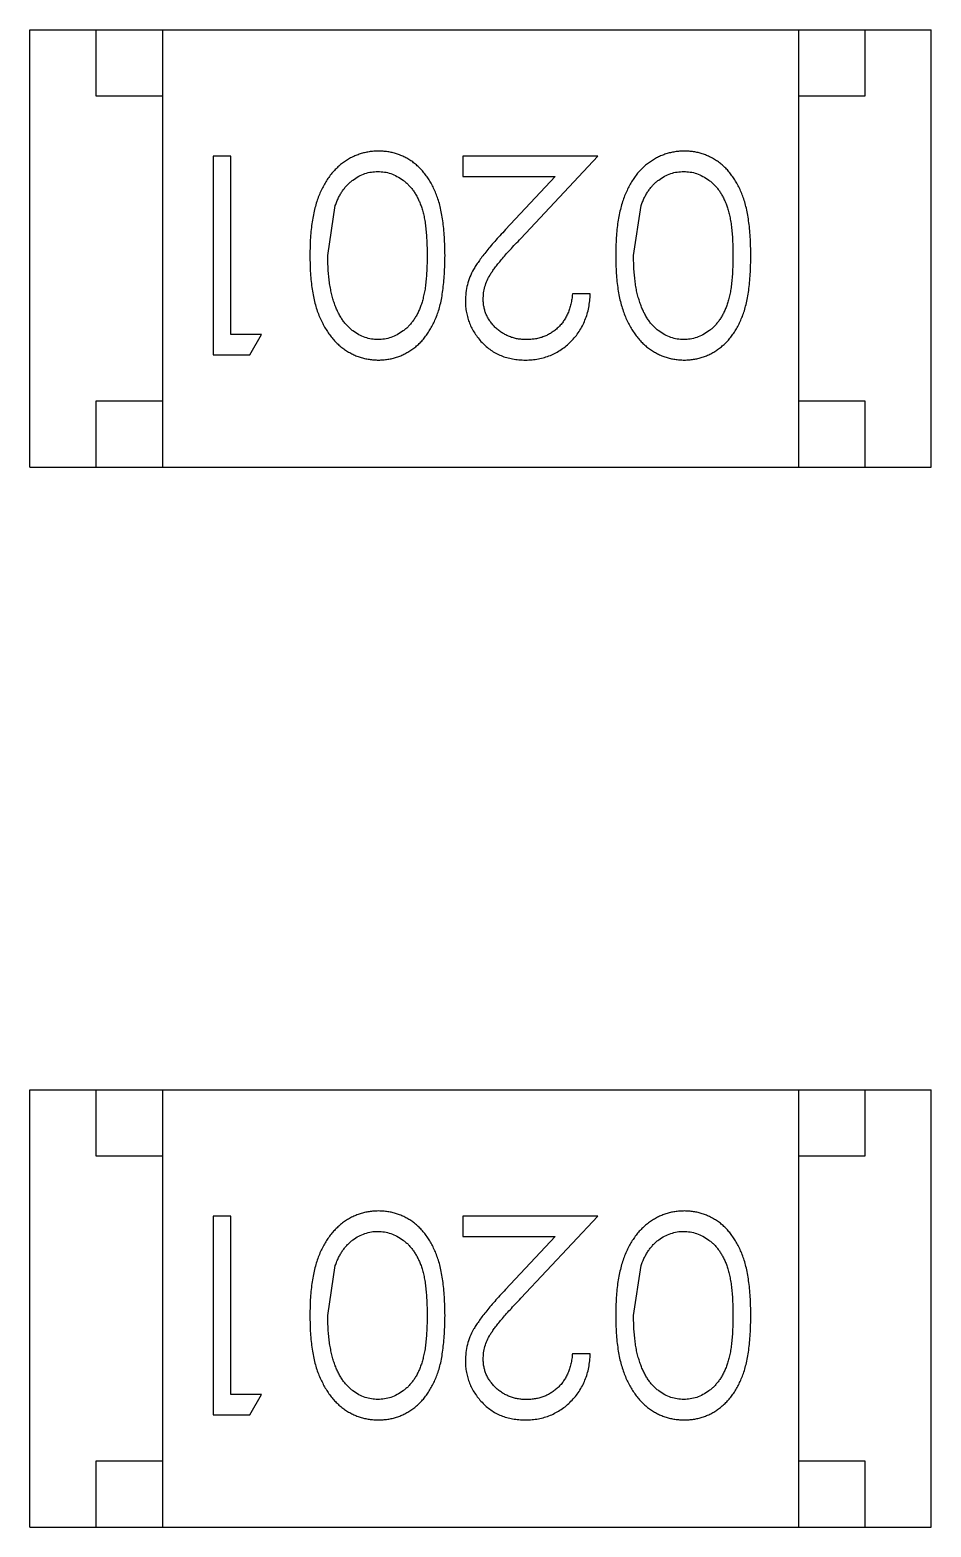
# Model space of a CAD drawing. Header units: inches. Extents: x -13 to 240, y -18 to 126.
# Drawn here: x 203.402 to 204.082, y 33.601 to 34.731 of the extents above; entities that cross this region are included whole.
import ezdxf

# ---------------------------------------------------------------- set-up
doc = ezdxf.new("R2010")
doc.units = ezdxf.units.IN
doc.header["$LTSCALE"] = 1.21
doc.header["$MEASUREMENT"] = 0
doc.layers.get('0').update_dxf_attribs({"linetype": 'CONTINUOUS'})

msp = doc.modelspace()

# ---------------------------------------------------------------- linework, layer by layer
at = {"color": 7, "linetype": 'Continuous'}
for p, q in [((203.4017, 34.4014), (203.4017, 34.7314)), ((203.4017, 34.7314), (204.0817, 34.7314)), ((203.4517, 34.6814), (203.4517, 34.7314)), ((203.5017, 34.7314), (203.5017, 34.4014)), ((203.9817, 34.7314), (203.9817, 34.4014)), ((204.0317, 34.7314), (204.0317, 34.6814)), ((204.0817, 34.4014), (204.0817, 34.7314)), ((203.5017, 34.6814), (203.4517, 34.6814)), ((204.0317, 34.6814), (203.9817, 34.6814)), ((203.5399, 34.6362), (203.5399, 34.4862)), ((203.5533, 34.6362), (203.5399, 34.6362)), ((203.5533, 34.5015), (203.5533, 34.6362)), ((203.7283, 34.6362), (203.7283, 34.6208)), ((203.8303, 34.6362), (203.7283, 34.6362)), ((203.7721, 34.5741), (203.8303, 34.6362)), ((203.7283, 34.6208), (203.7981, 34.6208)), ((203.7981, 34.6208), (203.7606, 34.5807)), ((203.6264, 34.5612), (203.6321, 34.5989)), ((203.8572, 34.5612), (203.8629, 34.5989)), ((203.8245, 34.5323), (203.811, 34.5323)), ((203.5764, 34.5015), (203.5533, 34.5015)), ((203.5676, 34.4862), (203.5764, 34.5015)), ((203.5399, 34.4862), (203.5676, 34.4862)), ((203.4517, 34.4014), (203.4517, 34.4514)), ((203.4517, 34.4514), (203.5017, 34.4514)), ((203.9817, 34.4514), (204.0317, 34.4514)), ((204.0317, 34.4514), (204.0317, 34.4014)), ((203.4017, 34.4014), (204.0817, 34.4014)), ((203.4017, 33.6014), (203.4017, 33.9314)), ((203.4017, 33.9314), (204.0817, 33.9314)), ((203.4517, 33.8814), (203.4517, 33.9314)), ((203.5017, 33.9314), (203.5017, 33.6014)), ((203.9817, 33.9314), (203.9817, 33.6014)), ((204.0317, 33.9314), (204.0317, 33.8814)), ((204.0817, 33.6014), (204.0817, 33.9314)), ((203.5017, 33.8814), (203.4517, 33.8814)), ((204.0317, 33.8814), (203.9817, 33.8814)), ((203.5399, 33.8362), (203.5399, 33.6862)), ((203.5533, 33.8362), (203.5399, 33.8362)), ((203.5533, 33.7015), (203.5533, 33.8362)), ((203.7283, 33.8362), (203.7283, 33.8208)), ((203.8303, 33.8362), (203.7283, 33.8362)), ((203.7721, 33.7741), (203.8303, 33.8362)), ((203.7283, 33.8208), (203.7981, 33.8208)), ((203.7981, 33.8208), (203.7606, 33.7807)), ((203.6264, 33.7612), (203.6321, 33.7989)), ((203.8572, 33.7612), (203.8629, 33.7989)), ((203.8245, 33.7323), (203.811, 33.7323)), ((203.5764, 33.7015), (203.5533, 33.7015)), ((203.5676, 33.6862), (203.5764, 33.7015)), ((203.5399, 33.6862), (203.5676, 33.6862)), ((203.4517, 33.6014), (203.4517, 33.6514)), ((203.4517, 33.6514), (203.5017, 33.6514)), ((203.9817, 33.6514), (204.0317, 33.6514)), ((204.0317, 33.6514), (204.0317, 33.6014)), ((203.4017, 33.6014), (204.0817, 33.6014))]:
    msp.add_line(p, q, dxfattribs=at)
for points, knots in [([(203.6647, 34.64), (203.6635, 34.64), (203.6612, 34.6399), (203.6576, 34.6395), (203.6542, 34.6388), (203.6509, 34.6379), (203.6476, 34.6367), (203.6444, 34.6353), (203.6413, 34.6335), (203.6383, 34.6315), (203.6354, 34.6293), (203.6327, 34.6267), (203.6301, 34.624), (203.6277, 34.6209), (203.6254, 34.6176), (203.6234, 34.614), (203.6214, 34.6102), (203.6196, 34.6062), (203.618, 34.6018), (203.6167, 34.597), (203.6155, 34.5919), (203.6146, 34.5865), (203.6139, 34.5807), (203.6133, 34.5745), (203.613, 34.568), (203.613, 34.5635), (203.613, 34.5612)], [0, 0, 0, 0, 0.033824, 0.067298, 0.10028, 0.133019, 0.165736, 0.198792, 0.232372, 0.266409, 0.301016, 0.336196, 0.371972, 0.408574, 0.446394, 0.485225, 0.525372, 0.567224, 0.611081, 0.65775, 0.70702, 0.759235, 0.814484, 0.873227, 0.934937, 1, 1, 1, 1]), ([(203.7149, 34.5612), (203.7149, 34.5636), (203.7148, 34.5682), (203.7145, 34.575), (203.714, 34.5814), (203.7133, 34.5873), (203.7124, 34.5928), (203.7114, 34.598), (203.71, 34.6027), (203.7085, 34.607), (203.7068, 34.611), (203.705, 34.6148), (203.703, 34.6182), (203.7008, 34.6214), (203.6985, 34.6244), (203.696, 34.6271), (203.6933, 34.6296), (203.6906, 34.6318), (203.6876, 34.6337), (203.6846, 34.6354), (203.6815, 34.6368), (203.6783, 34.638), (203.6751, 34.6389), (203.6717, 34.6395), (203.6682, 34.6399), (203.6659, 34.64), (203.6647, 34.64)], [0, 0, 0, 0, 0.068113, 0.132564, 0.193427, 0.250218, 0.303569, 0.353576, 0.400235, 0.443586, 0.484619, 0.524292, 0.56238, 0.599049, 0.63494, 0.669782, 0.704009, 0.737842, 0.771098, 0.803896, 0.836415, 0.868639, 0.900715, 0.933378, 0.966213, 1, 1, 1, 1]), ([(203.8955, 34.64), (203.8943, 34.64), (203.8919, 34.6399), (203.8884, 34.6395), (203.885, 34.6388), (203.8816, 34.6379), (203.8784, 34.6367), (203.8752, 34.6353), (203.8721, 34.6335), (203.8691, 34.6315), (203.8662, 34.6293), (203.8635, 34.6267), (203.8608, 34.624), (203.8584, 34.6209), (203.8562, 34.6176), (203.8541, 34.614), (203.8522, 34.6102), (203.8504, 34.6062), (203.8488, 34.6018), (203.8475, 34.597), (203.8463, 34.5919), (203.8453, 34.5865), (203.8446, 34.5807), (203.8441, 34.5745), (203.8438, 34.568), (203.8438, 34.5635), (203.8437, 34.5612)], [0, 0, 0, 0, 0.033824, 0.067298, 0.10028, 0.133019, 0.165736, 0.198792, 0.232372, 0.266409, 0.301016, 0.336196, 0.371972, 0.408574, 0.446394, 0.485225, 0.525372, 0.567224, 0.611081, 0.65775, 0.70702, 0.759235, 0.814484, 0.873227, 0.934937, 1, 1, 1, 1]), ([(203.9456, 34.5612), (203.9456, 34.5636), (203.9456, 34.5682), (203.9453, 34.575), (203.9448, 34.5814), (203.9441, 34.5873), (203.9432, 34.5928), (203.9421, 34.598), (203.9408, 34.6027), (203.9393, 34.607), (203.9376, 34.611), (203.9357, 34.6148), (203.9337, 34.6182), (203.9315, 34.6214), (203.9292, 34.6244), (203.9268, 34.6271), (203.9241, 34.6296), (203.9213, 34.6318), (203.9184, 34.6337), (203.9154, 34.6354), (203.9123, 34.6368), (203.9091, 34.638), (203.9058, 34.6389), (203.9025, 34.6395), (203.899, 34.6399), (203.8967, 34.64), (203.8955, 34.64)], [0, 0, 0, 0, 0.068113, 0.132564, 0.193427, 0.250218, 0.303569, 0.353576, 0.400235, 0.443586, 0.484619, 0.524292, 0.56238, 0.599049, 0.63494, 0.669782, 0.704009, 0.737842, 0.771098, 0.803896, 0.836415, 0.868639, 0.900715, 0.933378, 0.966213, 1, 1, 1, 1]), ([(203.6321, 34.5989), (203.6325, 34.5999), (203.6332, 34.602), (203.6346, 34.6049), (203.636, 34.6076), (203.6376, 34.6101), (203.6394, 34.6124), (203.6412, 34.6146), (203.6432, 34.6165), (203.6461, 34.6187), (203.6497, 34.6211), (203.6544, 34.6231), (203.6593, 34.6244), (203.6626, 34.6245), (203.6643, 34.6246)], [0, 0, 0, 0, 0.075949, 0.148549, 0.218996, 0.286119, 0.351826, 0.416074, 0.478265, 0.540325, 0.660405, 0.774606, 0.887187, 1, 1, 1, 1]), ([(203.6643, 34.6246), (203.6659, 34.6245), (203.6692, 34.6244), (203.6741, 34.6231), (203.6788, 34.621), (203.6826, 34.6186), (203.6855, 34.6163), (203.6875, 34.6144), (203.6894, 34.6122), (203.6912, 34.6099), (203.6928, 34.6074), (203.6943, 34.6047), (203.6956, 34.6018), (203.6969, 34.5987), (203.698, 34.5953), (203.6989, 34.5915), (203.6997, 34.5874), (203.7003, 34.5829), (203.7008, 34.578), (203.7011, 34.5727), (203.7014, 34.567), (203.7014, 34.5632), (203.7014, 34.5612)], [0, 0, 0, 0, 0.060034, 0.120278, 0.182348, 0.247919, 0.281641, 0.315701, 0.350322, 0.385703, 0.421819, 0.459196, 0.497866, 0.538301, 0.58121, 0.628183, 0.679403, 0.734699, 0.794074, 0.858416, 0.927049, 1, 1, 1, 1]), ([(203.8629, 34.5989), (203.8633, 34.5999), (203.864, 34.602), (203.8653, 34.6049), (203.8668, 34.6076), (203.8684, 34.6101), (203.8702, 34.6124), (203.872, 34.6146), (203.874, 34.6165), (203.8768, 34.6187), (203.8805, 34.6211), (203.8852, 34.6231), (203.8901, 34.6244), (203.8934, 34.6245), (203.895, 34.6246)], [0, 0, 0, 0, 0.075949, 0.148549, 0.218996, 0.286119, 0.351826, 0.416074, 0.478265, 0.540325, 0.660405, 0.774606, 0.887187, 1, 1, 1, 1]), ([(203.895, 34.6246), (203.8967, 34.6245), (203.9, 34.6244), (203.9049, 34.6231), (203.9096, 34.621), (203.9134, 34.6186), (203.9162, 34.6163), (203.9183, 34.6144), (203.9202, 34.6122), (203.922, 34.6099), (203.9236, 34.6074), (203.925, 34.6047), (203.9264, 34.6018), (203.9276, 34.5987), (203.9287, 34.5953), (203.9297, 34.5915), (203.9304, 34.5874), (203.9311, 34.5829), (203.9316, 34.578), (203.9319, 34.5727), (203.9322, 34.567), (203.9322, 34.5632), (203.9322, 34.5612)], [0, 0, 0, 0, 0.060034, 0.120278, 0.182348, 0.247919, 0.281641, 0.315701, 0.350322, 0.385703, 0.421819, 0.459196, 0.497866, 0.538301, 0.58121, 0.628183, 0.679403, 0.734699, 0.794074, 0.858416, 0.927049, 1, 1, 1, 1]), ([(203.7606, 34.5807), (203.7592, 34.5792), (203.7564, 34.5762), (203.7525, 34.5719), (203.7489, 34.5677), (203.7457, 34.5638), (203.7428, 34.5602), (203.7404, 34.5568), (203.7383, 34.5537), (203.7359, 34.5499), (203.7336, 34.5451), (203.7317, 34.5392), (203.7305, 34.5331), (203.7303, 34.529), (203.7303, 34.5269)], [0, 0, 0, 0, 0.09953, 0.192079, 0.277712, 0.357454, 0.429648, 0.495771, 0.555538, 0.608657, 0.707578, 0.804328, 0.901298, 1, 1, 1, 1]), ([(203.7437, 34.5281), (203.7438, 34.5297), (203.7439, 34.533), (203.7449, 34.5378), (203.7467, 34.5424), (203.7486, 34.5462), (203.7507, 34.5493), (203.7526, 34.552), (203.7549, 34.5549), (203.7576, 34.5582), (203.7606, 34.5618), (203.7641, 34.5656), (203.768, 34.5698), (203.7707, 34.5726), (203.7721, 34.5741)], [0, 0, 0, 0, 0.088014, 0.174976, 0.2638, 0.355443, 0.406413, 0.465519, 0.533076, 0.609353, 0.693899, 0.787171, 0.889197, 1, 1, 1, 1]), ([(203.613, 34.5612), (203.613, 34.5589), (203.613, 34.5544), (203.6133, 34.5479), (203.6139, 34.5416), (203.6146, 34.5358), (203.6156, 34.5303), (203.6167, 34.5252), (203.6181, 34.5205), (203.6197, 34.516), (203.6216, 34.5119), (203.6235, 34.5081), (203.6256, 34.5046), (203.6278, 34.5012), (203.6302, 34.4982), (203.6328, 34.4954), (203.6355, 34.4929), (203.6384, 34.4907), (203.6414, 34.4887), (203.6445, 34.487), (203.6476, 34.4855), (203.6509, 34.4844), (203.6542, 34.4834), (203.6577, 34.4828), (203.6612, 34.4824), (203.6635, 34.4823), (203.6647, 34.4823)], [0, 0, 0, 0, 0.065278, 0.127205, 0.186168, 0.241675, 0.294115, 0.343609, 0.390387, 0.434463, 0.476646, 0.517002, 0.555936, 0.593716, 0.630057, 0.665601, 0.700745, 0.734917, 0.768681, 0.802087, 0.834849, 0.867433, 0.900138, 0.932806, 0.966212, 1, 1, 1, 1]), ([(203.6643, 34.4977), (203.6626, 34.4978), (203.6594, 34.498), (203.6545, 34.4992), (203.6498, 34.5013), (203.6461, 34.5037), (203.6432, 34.506), (203.6412, 34.508), (203.6392, 34.5102), (203.6374, 34.5127), (203.6357, 34.5154), (203.6342, 34.5183), (203.6327, 34.5215), (203.6314, 34.5249), (203.6303, 34.5286), (203.6292, 34.5325), (203.6284, 34.5367), (203.6276, 34.5411), (203.6271, 34.5458), (203.6267, 34.5507), (203.6265, 34.5558), (203.6264, 34.5593), (203.6264, 34.5612)], [0, 0, 0, 0, 0.059689, 0.119507, 0.181075, 0.246162, 0.279894, 0.314468, 0.350403, 0.387474, 0.426147, 0.466624, 0.508745, 0.553328, 0.600058, 0.649177, 0.700552, 0.754894, 0.811825, 0.871514, 0.934319, 1, 1, 1, 1]), ([(203.7014, 34.5612), (203.7014, 34.5591), (203.7014, 34.5552), (203.7011, 34.5496), (203.7008, 34.5443), (203.7003, 34.5394), (203.6997, 34.5349), (203.6988, 34.5307), (203.6979, 34.527), (203.6968, 34.5236), (203.6956, 34.5204), (203.6943, 34.5175), (203.6928, 34.5148), (203.6911, 34.5123), (203.6894, 34.51), (203.6875, 34.5079), (203.6855, 34.5059), (203.6826, 34.5037), (203.6789, 34.5013), (203.6742, 34.4992), (203.6693, 34.498), (203.6659, 34.4978), (203.6643, 34.4977)], [0, 0, 0, 0, 0.073302, 0.142286, 0.206253, 0.266017, 0.321612, 0.372532, 0.419497, 0.462398, 0.502825, 0.541489, 0.579034, 0.615143, 0.650298, 0.684912, 0.718701, 0.752189, 0.817245, 0.879117, 0.939613, 1, 1, 1, 1]), ([(203.6647, 34.4823), (203.6659, 34.4823), (203.6682, 34.4824), (203.6717, 34.4828), (203.6751, 34.4834), (203.6784, 34.4844), (203.6816, 34.4855), (203.6847, 34.487), (203.6877, 34.4887), (203.6907, 34.4907), (203.6935, 34.4929), (203.6962, 34.4953), (203.6986, 34.498), (203.7009, 34.501), (203.7031, 34.5042), (203.7051, 34.5077), (203.7069, 34.5114), (203.7086, 34.5153), (203.7101, 34.5196), (203.7114, 34.5243), (203.7125, 34.5294), (203.7133, 34.535), (203.714, 34.5409), (203.7145, 34.5473), (203.7148, 34.5541), (203.7149, 34.5588), (203.7149, 34.5612)], [0, 0, 0, 0, 0.033742, 0.066533, 0.099153, 0.13154, 0.164087, 0.196563, 0.229707, 0.263315, 0.297504, 0.331686, 0.366482, 0.4021, 0.438958, 0.476748, 0.515985, 0.556589, 0.599519, 0.645765, 0.695487, 0.748721, 0.805687, 0.866754, 0.931405, 1, 1, 1, 1]), ([(203.8437, 34.5612), (203.8438, 34.5589), (203.8438, 34.5544), (203.8441, 34.5479), (203.8446, 34.5416), (203.8454, 34.5358), (203.8463, 34.5303), (203.8475, 34.5252), (203.8489, 34.5205), (203.8505, 34.516), (203.8523, 34.5119), (203.8542, 34.5081), (203.8564, 34.5046), (203.8586, 34.5012), (203.861, 34.4982), (203.8636, 34.4954), (203.8663, 34.4929), (203.8692, 34.4907), (203.8721, 34.4887), (203.8752, 34.487), (203.8784, 34.4855), (203.8817, 34.4844), (203.885, 34.4834), (203.8884, 34.4828), (203.8919, 34.4824), (203.8943, 34.4823), (203.8955, 34.4823)], [0, 0, 0, 0, 0.065278, 0.127205, 0.186168, 0.241675, 0.294115, 0.343609, 0.390387, 0.434463, 0.476646, 0.517002, 0.555936, 0.593716, 0.630057, 0.665601, 0.700745, 0.734917, 0.768681, 0.802087, 0.834849, 0.867433, 0.900138, 0.932806, 0.966212, 1, 1, 1, 1]), ([(203.895, 34.4977), (203.8934, 34.4978), (203.8901, 34.498), (203.8853, 34.4992), (203.8806, 34.5013), (203.8769, 34.5037), (203.874, 34.506), (203.8719, 34.508), (203.87, 34.5102), (203.8682, 34.5127), (203.8665, 34.5154), (203.8649, 34.5183), (203.8635, 34.5215), (203.8622, 34.5249), (203.861, 34.5286), (203.8599, 34.5325), (203.8591, 34.5367), (203.8584, 34.5411), (203.8579, 34.5458), (203.8574, 34.5507), (203.8573, 34.5558), (203.8572, 34.5593), (203.8572, 34.5612)], [0, 0, 0, 0, 0.059689, 0.119507, 0.181075, 0.246162, 0.279894, 0.314468, 0.350403, 0.387474, 0.426147, 0.466624, 0.508745, 0.553328, 0.600058, 0.649177, 0.700552, 0.754894, 0.811825, 0.871514, 0.934319, 1, 1, 1, 1]), ([(203.9322, 34.5612), (203.9322, 34.5591), (203.9322, 34.5552), (203.9319, 34.5496), (203.9316, 34.5443), (203.931, 34.5394), (203.9305, 34.5349), (203.9296, 34.5307), (203.9287, 34.527), (203.9276, 34.5236), (203.9264, 34.5204), (203.925, 34.5175), (203.9235, 34.5148), (203.9219, 34.5123), (203.9201, 34.51), (203.9183, 34.5079), (203.9162, 34.5059), (203.9134, 34.5037), (203.9096, 34.5013), (203.9049, 34.4992), (203.9, 34.498), (203.8967, 34.4978), (203.895, 34.4977)], [0, 0, 0, 0, 0.073302, 0.142286, 0.206253, 0.266017, 0.321612, 0.372532, 0.419497, 0.462398, 0.502825, 0.541489, 0.579034, 0.615143, 0.650298, 0.684912, 0.718701, 0.752189, 0.817245, 0.879117, 0.939613, 1, 1, 1, 1]), ([(203.8955, 34.4823), (203.8967, 34.4823), (203.899, 34.4824), (203.9025, 34.4828), (203.9058, 34.4834), (203.9091, 34.4844), (203.9123, 34.4855), (203.9155, 34.487), (203.9185, 34.4887), (203.9214, 34.4907), (203.9242, 34.4929), (203.9269, 34.4953), (203.9294, 34.498), (203.9317, 34.501), (203.9339, 34.5042), (203.9359, 34.5077), (203.9377, 34.5114), (203.9394, 34.5153), (203.9409, 34.5196), (203.9421, 34.5243), (203.9433, 34.5294), (203.9441, 34.535), (203.9448, 34.5409), (203.9453, 34.5473), (203.9456, 34.5541), (203.9456, 34.5588), (203.9456, 34.5612)], [0, 0, 0, 0, 0.033742, 0.066533, 0.099153, 0.13154, 0.164087, 0.196563, 0.229707, 0.263315, 0.297504, 0.331686, 0.366482, 0.4021, 0.438958, 0.476748, 0.515985, 0.556589, 0.599519, 0.645765, 0.695487, 0.748721, 0.805687, 0.866754, 0.931405, 1, 1, 1, 1]), ([(203.7303, 34.5269), (203.7303, 34.5254), (203.7304, 34.5225), (203.731, 34.5182), (203.732, 34.514), (203.7333, 34.51), (203.7351, 34.5062), (203.7373, 34.5025), (203.7398, 34.4989), (203.7428, 34.4955), (203.746, 34.4924), (203.7495, 34.4897), (203.7532, 34.4874), (203.7572, 34.4855), (203.7615, 34.4841), (203.766, 34.4831), (203.7707, 34.4824), (203.7739, 34.4823), (203.7756, 34.4823)], [0, 0, 0, 0, 0.06271, 0.123347, 0.183401, 0.242828, 0.302097, 0.36242, 0.423725, 0.487032, 0.550491, 0.612709, 0.674265, 0.73617, 0.799211, 0.863483, 0.930525, 1, 1, 1, 1]), ([(203.7763, 34.4977), (203.7751, 34.4977), (203.7729, 34.4978), (203.7697, 34.4982), (203.7666, 34.4989), (203.7636, 34.4999), (203.7608, 34.5012), (203.7581, 34.5027), (203.7555, 34.5046), (203.7531, 34.5066), (203.7509, 34.5089), (203.749, 34.5113), (203.7474, 34.5139), (203.746, 34.5165), (203.745, 34.5192), (203.7443, 34.5221), (203.7438, 34.5251), (203.7438, 34.5271), (203.7437, 34.5281)], [0, 0, 0, 0, 0.068027, 0.133505, 0.19695, 0.26027, 0.322741, 0.384982, 0.448465, 0.513424, 0.578224, 0.640011, 0.700094, 0.760067, 0.819012, 0.877878, 0.938035, 1, 1, 1, 1]), ([(203.7756, 34.4823), (203.7772, 34.4823), (203.7805, 34.4824), (203.7854, 34.4831), (203.79, 34.4842), (203.7944, 34.4857), (203.7986, 34.4877), (203.8027, 34.4902), (203.8065, 34.493), (203.81, 34.4963), (203.8133, 34.4999), (203.8162, 34.5038), (203.8186, 34.508), (203.8206, 34.5124), (203.8223, 34.517), (203.8234, 34.5219), (203.8242, 34.527), (203.8244, 34.5305), (203.8245, 34.5323)], [0, 0, 0, 0, 0.06445, 0.126725, 0.187421, 0.247417, 0.306749, 0.366595, 0.427749, 0.490235, 0.553031, 0.614805, 0.676505, 0.738096, 0.801021, 0.864897, 0.931209, 1, 1, 1, 1]), ([(203.811, 34.5323), (203.8109, 34.531), (203.8107, 34.5284), (203.8099, 34.5246), (203.809, 34.521), (203.8077, 34.5177), (203.8062, 34.5146), (203.8045, 34.5118), (203.8025, 34.5091), (203.8002, 34.5068), (203.7978, 34.5046), (203.7951, 34.5028), (203.7924, 34.5012), (203.7894, 34.4999), (203.7864, 34.4989), (203.7831, 34.4982), (203.7797, 34.4978), (203.7774, 34.4977), (203.7763, 34.4977)], [0, 0, 0, 0, 0.073648, 0.143686, 0.210962, 0.275557, 0.338064, 0.399311, 0.4594, 0.51934, 0.579024, 0.637809, 0.695959, 0.754122, 0.813113, 0.873453, 0.935561, 1, 1, 1, 1]), ([(203.6647, 33.84), (203.6635, 33.84), (203.6612, 33.84), (203.6576, 33.8395), (203.6542, 33.8389), (203.6509, 33.8379), (203.6476, 33.8367), (203.6444, 33.8353), (203.6413, 33.8335), (203.6383, 33.8315), (203.6354, 33.8293), (203.6327, 33.8267), (203.6301, 33.824), (203.6277, 33.8209), (203.6254, 33.8176), (203.6234, 33.8141), (203.6214, 33.8103), (203.6196, 33.8062), (203.618, 33.8018), (203.6167, 33.7971), (203.6155, 33.792), (203.6146, 33.7865), (203.6139, 33.7807), (203.6133, 33.7745), (203.613, 33.768), (203.613, 33.7635), (203.613, 33.7612)], [0, 0, 0, 0, 0.033824, 0.067298, 0.10028, 0.133019, 0.165736, 0.198792, 0.232372, 0.266409, 0.301016, 0.336196, 0.371972, 0.408574, 0.446394, 0.485225, 0.525372, 0.567224, 0.611081, 0.65775, 0.70702, 0.759235, 0.814484, 0.873227, 0.934937, 1, 1, 1, 1]), ([(203.7149, 33.7612), (203.7149, 33.7636), (203.7148, 33.7682), (203.7145, 33.775), (203.714, 33.7814), (203.7133, 33.7873), (203.7124, 33.7928), (203.7114, 33.798), (203.71, 33.8027), (203.7085, 33.807), (203.7068, 33.811), (203.705, 33.8148), (203.703, 33.8182), (203.7008, 33.8214), (203.6985, 33.8244), (203.696, 33.8271), (203.6933, 33.8296), (203.6906, 33.8318), (203.6876, 33.8337), (203.6846, 33.8354), (203.6815, 33.8368), (203.6783, 33.838), (203.6751, 33.8389), (203.6717, 33.8395), (203.6682, 33.84), (203.6659, 33.84), (203.6647, 33.84)], [0, 0, 0, 0, 0.068113, 0.132564, 0.193427, 0.250218, 0.303569, 0.353576, 0.400235, 0.443586, 0.484619, 0.524292, 0.56238, 0.599049, 0.63494, 0.669782, 0.704009, 0.737842, 0.771098, 0.803896, 0.836415, 0.868639, 0.900715, 0.933378, 0.966213, 1, 1, 1, 1]), ([(203.8955, 33.84), (203.8943, 33.84), (203.8919, 33.84), (203.8884, 33.8395), (203.885, 33.8389), (203.8816, 33.8379), (203.8784, 33.8367), (203.8752, 33.8353), (203.8721, 33.8335), (203.8691, 33.8315), (203.8662, 33.8293), (203.8635, 33.8267), (203.8608, 33.824), (203.8584, 33.8209), (203.8562, 33.8176), (203.8541, 33.8141), (203.8522, 33.8103), (203.8504, 33.8062), (203.8488, 33.8018), (203.8475, 33.7971), (203.8463, 33.792), (203.8453, 33.7865), (203.8446, 33.7807), (203.8441, 33.7745), (203.8438, 33.768), (203.8438, 33.7635), (203.8437, 33.7612)], [0, 0, 0, 0, 0.033824, 0.067298, 0.10028, 0.133019, 0.165736, 0.198792, 0.232372, 0.266409, 0.301016, 0.336196, 0.371972, 0.408574, 0.446394, 0.485225, 0.525372, 0.567224, 0.611081, 0.65775, 0.70702, 0.759235, 0.814484, 0.873227, 0.934937, 1, 1, 1, 1]), ([(203.9456, 33.7612), (203.9456, 33.7636), (203.9456, 33.7682), (203.9453, 33.775), (203.9448, 33.7814), (203.9441, 33.7873), (203.9432, 33.7928), (203.9421, 33.798), (203.9408, 33.8027), (203.9393, 33.807), (203.9376, 33.811), (203.9357, 33.8148), (203.9337, 33.8182), (203.9315, 33.8214), (203.9292, 33.8244), (203.9268, 33.8271), (203.9241, 33.8296), (203.9213, 33.8318), (203.9184, 33.8337), (203.9154, 33.8354), (203.9123, 33.8368), (203.9091, 33.838), (203.9058, 33.8389), (203.9025, 33.8395), (203.899, 33.84), (203.8967, 33.84), (203.8955, 33.84)], [0, 0, 0, 0, 0.068113, 0.132564, 0.193427, 0.250218, 0.303569, 0.353576, 0.400235, 0.443586, 0.484619, 0.524292, 0.56238, 0.599049, 0.63494, 0.669782, 0.704009, 0.737842, 0.771098, 0.803896, 0.836415, 0.868639, 0.900715, 0.933378, 0.966213, 1, 1, 1, 1]), ([(203.6321, 33.7989), (203.6325, 33.7999), (203.6332, 33.802), (203.6346, 33.8049), (203.636, 33.8076), (203.6376, 33.8101), (203.6394, 33.8125), (203.6412, 33.8146), (203.6432, 33.8165), (203.6461, 33.8188), (203.6497, 33.8211), (203.6544, 33.8231), (203.6593, 33.8244), (203.6626, 33.8246), (203.6643, 33.8246)], [0, 0, 0, 0, 0.075949, 0.148549, 0.218996, 0.286119, 0.351826, 0.416074, 0.478265, 0.540325, 0.660405, 0.774606, 0.887187, 1, 1, 1, 1]), ([(203.6643, 33.8246), (203.6659, 33.8245), (203.6692, 33.8244), (203.6741, 33.8231), (203.6788, 33.821), (203.6826, 33.8186), (203.6855, 33.8163), (203.6875, 33.8144), (203.6894, 33.8122), (203.6912, 33.8099), (203.6928, 33.8074), (203.6943, 33.8047), (203.6956, 33.8018), (203.6969, 33.7987), (203.698, 33.7953), (203.6989, 33.7915), (203.6997, 33.7874), (203.7003, 33.7829), (203.7008, 33.778), (203.7011, 33.7727), (203.7014, 33.7671), (203.7014, 33.7632), (203.7014, 33.7612)], [0, 0, 0, 0, 0.060034, 0.120278, 0.182348, 0.247919, 0.281641, 0.315701, 0.350322, 0.385703, 0.421819, 0.459196, 0.497866, 0.538301, 0.58121, 0.628183, 0.679403, 0.734699, 0.794074, 0.858416, 0.927049, 1, 1, 1, 1]), ([(203.8629, 33.7989), (203.8633, 33.7999), (203.864, 33.802), (203.8653, 33.8049), (203.8668, 33.8076), (203.8684, 33.8101), (203.8702, 33.8125), (203.872, 33.8146), (203.874, 33.8165), (203.8768, 33.8188), (203.8805, 33.8211), (203.8852, 33.8231), (203.8901, 33.8244), (203.8934, 33.8246), (203.895, 33.8246)], [0, 0, 0, 0, 0.075949, 0.148549, 0.218996, 0.286119, 0.351826, 0.416074, 0.478265, 0.540325, 0.660405, 0.774606, 0.887187, 1, 1, 1, 1]), ([(203.895, 33.8246), (203.8967, 33.8245), (203.9, 33.8244), (203.9049, 33.8231), (203.9096, 33.821), (203.9134, 33.8186), (203.9162, 33.8163), (203.9183, 33.8144), (203.9202, 33.8122), (203.922, 33.8099), (203.9236, 33.8074), (203.925, 33.8047), (203.9264, 33.8018), (203.9276, 33.7987), (203.9287, 33.7953), (203.9297, 33.7915), (203.9304, 33.7874), (203.9311, 33.7829), (203.9316, 33.778), (203.9319, 33.7727), (203.9322, 33.7671), (203.9322, 33.7632), (203.9322, 33.7612)], [0, 0, 0, 0, 0.060034, 0.120278, 0.182348, 0.247919, 0.281641, 0.315701, 0.350322, 0.385703, 0.421819, 0.459196, 0.497866, 0.538301, 0.58121, 0.628183, 0.679403, 0.734699, 0.794074, 0.858416, 0.927049, 1, 1, 1, 1]), ([(203.7606, 33.7807), (203.7592, 33.7792), (203.7564, 33.7762), (203.7525, 33.7719), (203.7489, 33.7677), (203.7457, 33.7639), (203.7428, 33.7602), (203.7404, 33.7568), (203.7383, 33.7537), (203.7359, 33.7499), (203.7336, 33.7451), (203.7317, 33.7392), (203.7305, 33.7331), (203.7303, 33.729), (203.7303, 33.7269)], [0, 0, 0, 0, 0.09953, 0.192079, 0.277712, 0.357454, 0.429648, 0.495771, 0.555538, 0.608657, 0.707578, 0.804328, 0.901298, 1, 1, 1, 1]), ([(203.7437, 33.7281), (203.7438, 33.7297), (203.7439, 33.733), (203.7449, 33.7378), (203.7467, 33.7424), (203.7486, 33.7462), (203.7507, 33.7493), (203.7526, 33.752), (203.7549, 33.755), (203.7576, 33.7582), (203.7606, 33.7618), (203.7641, 33.7656), (203.768, 33.7698), (203.7707, 33.7726), (203.7721, 33.7741)], [0, 0, 0, 0, 0.088014, 0.174976, 0.2638, 0.355443, 0.406413, 0.465519, 0.533076, 0.609353, 0.693899, 0.787171, 0.889197, 1, 1, 1, 1]), ([(203.613, 33.7612), (203.613, 33.7589), (203.613, 33.7544), (203.6133, 33.7479), (203.6139, 33.7417), (203.6146, 33.7358), (203.6156, 33.7303), (203.6167, 33.7252), (203.6181, 33.7205), (203.6197, 33.716), (203.6216, 33.712), (203.6235, 33.7081), (203.6256, 33.7046), (203.6278, 33.7013), (203.6302, 33.6982), (203.6328, 33.6955), (203.6355, 33.6929), (203.6384, 33.6907), (203.6414, 33.6887), (203.6445, 33.687), (203.6476, 33.6855), (203.6509, 33.6844), (203.6542, 33.6834), (203.6577, 33.6828), (203.6612, 33.6824), (203.6635, 33.6823), (203.6647, 33.6823)], [0, 0, 0, 0, 0.065278, 0.127205, 0.186168, 0.241675, 0.294115, 0.343609, 0.390387, 0.434463, 0.476646, 0.517002, 0.555936, 0.593716, 0.630057, 0.665601, 0.700745, 0.734917, 0.768681, 0.802087, 0.834849, 0.867433, 0.900138, 0.932806, 0.966212, 1, 1, 1, 1]), ([(203.6643, 33.6977), (203.6626, 33.6978), (203.6594, 33.698), (203.6545, 33.6992), (203.6498, 33.7013), (203.6461, 33.7037), (203.6432, 33.706), (203.6412, 33.708), (203.6392, 33.7102), (203.6374, 33.7127), (203.6357, 33.7154), (203.6342, 33.7183), (203.6327, 33.7215), (203.6314, 33.7249), (203.6303, 33.7286), (203.6292, 33.7325), (203.6284, 33.7367), (203.6276, 33.7411), (203.6271, 33.7458), (203.6267, 33.7507), (203.6265, 33.7558), (203.6264, 33.7594), (203.6264, 33.7612)], [0, 0, 0, 0, 0.059689, 0.119507, 0.181075, 0.246162, 0.279894, 0.314468, 0.350403, 0.387474, 0.426147, 0.466624, 0.508745, 0.553328, 0.600058, 0.649177, 0.700552, 0.754894, 0.811825, 0.871514, 0.934319, 1, 1, 1, 1]), ([(203.7014, 33.7612), (203.7014, 33.7592), (203.7014, 33.7552), (203.7011, 33.7496), (203.7008, 33.7443), (203.7003, 33.7394), (203.6997, 33.7349), (203.6988, 33.7307), (203.6979, 33.727), (203.6968, 33.7236), (203.6956, 33.7205), (203.6943, 33.7175), (203.6928, 33.7148), (203.6911, 33.7123), (203.6894, 33.71), (203.6875, 33.7079), (203.6855, 33.7059), (203.6826, 33.7037), (203.6789, 33.7013), (203.6742, 33.6992), (203.6693, 33.698), (203.6659, 33.6978), (203.6643, 33.6977)], [0, 0, 0, 0, 0.073302, 0.142286, 0.206253, 0.266017, 0.321612, 0.372532, 0.419497, 0.462398, 0.502825, 0.541489, 0.579034, 0.615143, 0.650298, 0.684912, 0.718701, 0.752189, 0.817245, 0.879117, 0.939613, 1, 1, 1, 1]), ([(203.6647, 33.6823), (203.6659, 33.6823), (203.6682, 33.6824), (203.6717, 33.6828), (203.6751, 33.6834), (203.6784, 33.6844), (203.6816, 33.6855), (203.6847, 33.687), (203.6877, 33.6887), (203.6907, 33.6907), (203.6935, 33.6929), (203.6962, 33.6953), (203.6986, 33.6981), (203.7009, 33.701), (203.7031, 33.7042), (203.7051, 33.7077), (203.7069, 33.7114), (203.7086, 33.7153), (203.7101, 33.7196), (203.7114, 33.7243), (203.7125, 33.7295), (203.7133, 33.735), (203.714, 33.741), (203.7145, 33.7473), (203.7148, 33.7541), (203.7149, 33.7588), (203.7149, 33.7612)], [0, 0, 0, 0, 0.033742, 0.066533, 0.099153, 0.13154, 0.164087, 0.196563, 0.229707, 0.263315, 0.297504, 0.331686, 0.366482, 0.4021, 0.438958, 0.476748, 0.515985, 0.556589, 0.599519, 0.645765, 0.695487, 0.748721, 0.805687, 0.866754, 0.931405, 1, 1, 1, 1]), ([(203.8437, 33.7612), (203.8438, 33.7589), (203.8438, 33.7544), (203.8441, 33.7479), (203.8446, 33.7417), (203.8454, 33.7358), (203.8463, 33.7303), (203.8475, 33.7252), (203.8489, 33.7205), (203.8505, 33.716), (203.8523, 33.712), (203.8542, 33.7081), (203.8564, 33.7046), (203.8586, 33.7013), (203.861, 33.6982), (203.8636, 33.6955), (203.8663, 33.6929), (203.8692, 33.6907), (203.8721, 33.6887), (203.8752, 33.687), (203.8784, 33.6855), (203.8817, 33.6844), (203.885, 33.6834), (203.8884, 33.6828), (203.8919, 33.6824), (203.8943, 33.6823), (203.8955, 33.6823)], [0, 0, 0, 0, 0.065278, 0.127205, 0.186168, 0.241675, 0.294115, 0.343609, 0.390387, 0.434463, 0.476646, 0.517002, 0.555936, 0.593716, 0.630057, 0.665601, 0.700745, 0.734917, 0.768681, 0.802087, 0.834849, 0.867433, 0.900138, 0.932806, 0.966212, 1, 1, 1, 1]), ([(203.895, 33.6977), (203.8934, 33.6978), (203.8901, 33.698), (203.8853, 33.6992), (203.8806, 33.7013), (203.8769, 33.7037), (203.874, 33.706), (203.8719, 33.708), (203.87, 33.7102), (203.8682, 33.7127), (203.8665, 33.7154), (203.8649, 33.7183), (203.8635, 33.7215), (203.8622, 33.7249), (203.861, 33.7286), (203.8599, 33.7325), (203.8591, 33.7367), (203.8584, 33.7411), (203.8579, 33.7458), (203.8574, 33.7507), (203.8573, 33.7558), (203.8572, 33.7594), (203.8572, 33.7612)], [0, 0, 0, 0, 0.059689, 0.119507, 0.181075, 0.246162, 0.279894, 0.314468, 0.350403, 0.387474, 0.426147, 0.466624, 0.508745, 0.553328, 0.600058, 0.649177, 0.700552, 0.754894, 0.811825, 0.871514, 0.934319, 1, 1, 1, 1]), ([(203.9322, 33.7612), (203.9322, 33.7592), (203.9322, 33.7552), (203.9319, 33.7496), (203.9316, 33.7443), (203.931, 33.7394), (203.9305, 33.7349), (203.9296, 33.7307), (203.9287, 33.727), (203.9276, 33.7236), (203.9264, 33.7205), (203.925, 33.7175), (203.9235, 33.7148), (203.9219, 33.7123), (203.9201, 33.71), (203.9183, 33.7079), (203.9162, 33.7059), (203.9134, 33.7037), (203.9096, 33.7013), (203.9049, 33.6992), (203.9, 33.698), (203.8967, 33.6978), (203.895, 33.6977)], [0, 0, 0, 0, 0.073302, 0.142286, 0.206253, 0.266017, 0.321612, 0.372532, 0.419497, 0.462398, 0.502825, 0.541489, 0.579034, 0.615143, 0.650298, 0.684912, 0.718701, 0.752189, 0.817245, 0.879117, 0.939613, 1, 1, 1, 1]), ([(203.8955, 33.6823), (203.8967, 33.6823), (203.899, 33.6824), (203.9025, 33.6828), (203.9058, 33.6834), (203.9091, 33.6844), (203.9123, 33.6855), (203.9155, 33.687), (203.9185, 33.6887), (203.9214, 33.6907), (203.9242, 33.6929), (203.9269, 33.6953), (203.9294, 33.6981), (203.9317, 33.701), (203.9339, 33.7042), (203.9359, 33.7077), (203.9377, 33.7114), (203.9394, 33.7153), (203.9409, 33.7196), (203.9421, 33.7243), (203.9433, 33.7295), (203.9441, 33.735), (203.9448, 33.741), (203.9453, 33.7473), (203.9456, 33.7541), (203.9456, 33.7588), (203.9456, 33.7612)], [0, 0, 0, 0, 0.033742, 0.066533, 0.099153, 0.13154, 0.164087, 0.196563, 0.229707, 0.263315, 0.297504, 0.331686, 0.366482, 0.4021, 0.438958, 0.476748, 0.515985, 0.556589, 0.599519, 0.645765, 0.695487, 0.748721, 0.805687, 0.866754, 0.931405, 1, 1, 1, 1]), ([(203.7756, 33.6823), (203.7772, 33.6824), (203.7805, 33.6824), (203.7854, 33.6831), (203.79, 33.6842), (203.7944, 33.6857), (203.7986, 33.6878), (203.8027, 33.6902), (203.8065, 33.693), (203.81, 33.6963), (203.8133, 33.6999), (203.8162, 33.7038), (203.8186, 33.708), (203.8206, 33.7124), (203.8223, 33.717), (203.8234, 33.7219), (203.8242, 33.727), (203.8244, 33.7305), (203.8245, 33.7323)], [0, 0, 0, 0, 0.06445, 0.126725, 0.187421, 0.247417, 0.306749, 0.366595, 0.427749, 0.490235, 0.553031, 0.614805, 0.676505, 0.738096, 0.801021, 0.864897, 0.931209, 1, 1, 1, 1]), ([(203.811, 33.7323), (203.8109, 33.731), (203.8107, 33.7284), (203.8099, 33.7246), (203.809, 33.721), (203.8077, 33.7177), (203.8062, 33.7146), (203.8045, 33.7118), (203.8025, 33.7091), (203.8002, 33.7068), (203.7978, 33.7046), (203.7951, 33.7028), (203.7924, 33.7012), (203.7894, 33.6999), (203.7864, 33.6989), (203.7831, 33.6982), (203.7797, 33.6978), (203.7774, 33.6977), (203.7763, 33.6977)], [0, 0, 0, 0, 0.073648, 0.143686, 0.210962, 0.275557, 0.338064, 0.399311, 0.4594, 0.51934, 0.579024, 0.637809, 0.695959, 0.754122, 0.813113, 0.873453, 0.935561, 1, 1, 1, 1]), ([(203.7303, 33.7269), (203.7303, 33.7254), (203.7304, 33.7225), (203.731, 33.7182), (203.732, 33.714), (203.7333, 33.71), (203.7351, 33.7062), (203.7373, 33.7025), (203.7398, 33.6989), (203.7428, 33.6956), (203.746, 33.6924), (203.7495, 33.6898), (203.7532, 33.6874), (203.7572, 33.6855), (203.7615, 33.6841), (203.766, 33.6831), (203.7707, 33.6824), (203.7739, 33.6824), (203.7756, 33.6823)], [0, 0, 0, 0, 0.06271, 0.123347, 0.183401, 0.242828, 0.302097, 0.36242, 0.423725, 0.487032, 0.550491, 0.612709, 0.674265, 0.73617, 0.799211, 0.863483, 0.930525, 1, 1, 1, 1]), ([(203.7763, 33.6977), (203.7751, 33.6977), (203.7729, 33.6978), (203.7697, 33.6982), (203.7666, 33.6989), (203.7636, 33.6999), (203.7608, 33.7012), (203.7581, 33.7027), (203.7555, 33.7046), (203.7531, 33.7066), (203.7509, 33.7089), (203.749, 33.7114), (203.7474, 33.7139), (203.746, 33.7165), (203.745, 33.7193), (203.7443, 33.7221), (203.7438, 33.7251), (203.7438, 33.7271), (203.7437, 33.7281)], [0, 0, 0, 0, 0.068027, 0.133505, 0.19695, 0.26027, 0.322741, 0.384982, 0.448465, 0.513424, 0.578224, 0.640011, 0.700094, 0.760067, 0.819012, 0.877878, 0.938035, 1, 1, 1, 1])]:
    msp.add_open_spline(points, degree=3, knots=knots, dxfattribs=at)

doc.saveas('drawing.dxf')
